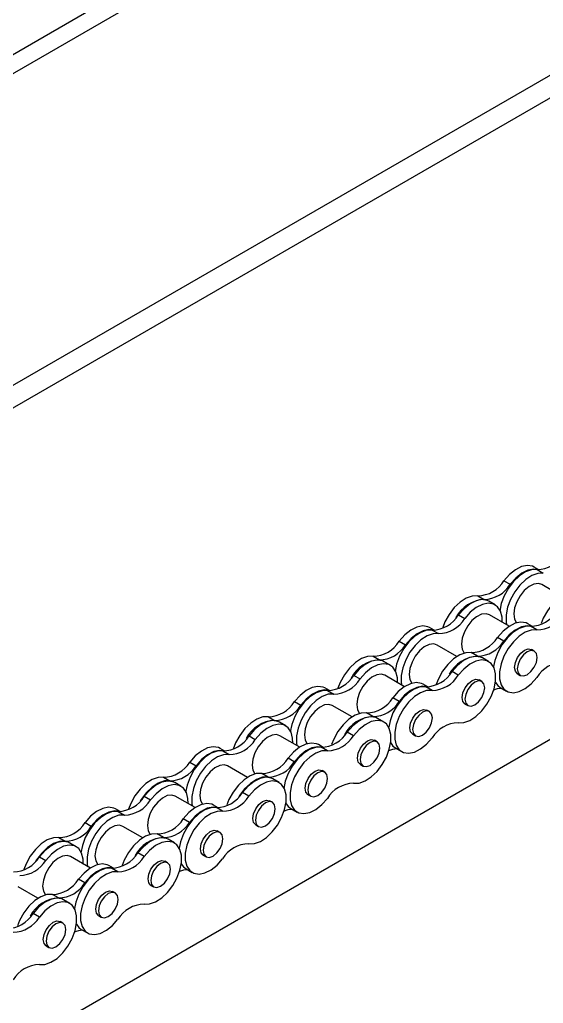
# Model space of a CAD drawing. Header units: metres. Extents: x 0 to 21025, y 0 to 14850.
# Drawn here: x 12639.6 to 12729.4, y 5215.6 to 5384.3 of the extents above; entities that cross this region are included whole.
import ezdxf

# ---------------------------------------------------------------- set-up
doc = ezdxf.new("R2010")
doc.units = ezdxf.units.M
doc.header["$LTSCALE"] = 25
doc.layers.add('SL4', color=4, linetype='Continuous')

msp = doc.modelspace()

# ---------------------------------------------------------------- linework, layer by layer
at = {"layer": 'SL4'}
for p, q in [((13017.994, 5597.419), (12081.095, 5056.559)), ((12085.857, 5056.088), (13022.756, 5596.948)), ((12132.155, 5029.361), (13069.054, 5570.221)), ((12132.155, 5025.472), (13069.054, 5566.332)), ((12230.818, 4972.404), (13167.717, 5513.264)), ((12728.664, 5289.977), (12727.864, 5290.439)), ((12728.332, 5290.005), (12729.406, 5289.385)), ((12722.659, 5288.096), (12723.734, 5287.475)), ((12732.548, 5285.472), (12729.141, 5287.438)), ((12718.169, 5285.504), (12719.244, 5284.883)), ((12721.141, 5283.952), (12720.066, 5284.572)), ((12714.861, 5282.229), (12715.936, 5281.608)), ((12723.568, 5280.287), (12720.161, 5282.254)), ((12727.548, 5280.253), (12726.748, 5280.715)), ((12710.703, 5279.609), (12709.904, 5280.07)), ((12710.371, 5279.637), (12711.446, 5279.016)), ((12728.291, 5279.661), (12727.216, 5280.281)), ((12704.699, 5277.727), (12705.774, 5277.107)), ((12714.588, 5275.103), (12711.181, 5277.07)), ((12722.618, 5277.751), (12721.543, 5278.371)), ((12718.128, 5275.159), (12717.053, 5275.779)), ((12727.841, 5276.018), (12727.375, 5276.286)), ((12700.209, 5275.135), (12701.283, 5274.515)), ((12703.18, 5273.583), (12702.106, 5274.204)), ((12720.025, 5274.227), (12718.95, 5274.848)), ((12714.82, 5271.884), (12713.745, 5272.505)), ((12724.977, 5272.132), (12725.442, 5271.863)), ((12696.901, 5271.861), (12697.976, 5271.24)), ((12705.607, 5269.919), (12702.2, 5271.886)), ((12709.587, 5269.885), (12708.788, 5270.346)), ((12718.861, 5270.833), (12718.395, 5271.102)), ((12692.743, 5269.24), (12691.943, 5269.702)), ((12692.411, 5269.268), (12693.485, 5268.648)), ((12710.33, 5269.292), (12709.255, 5269.913)), ((12722.011, 5269.778), (12723.086, 5269.158)), ((12686.738, 5267.359), (12687.813, 5266.738)), ((12704.658, 5267.383), (12703.583, 5268.003)), ((12715.997, 5266.948), (12716.462, 5266.679)), ((12696.627, 5264.735), (12693.22, 5266.702)), ((12700.168, 5264.79), (12699.093, 5265.411)), ((12709.88, 5265.649), (12709.415, 5265.918)), ((12682.248, 5264.767), (12683.323, 5264.146)), ((12685.22, 5263.215), (12684.145, 5263.835)), ((12702.065, 5263.859), (12700.99, 5264.479)), ((12696.86, 5261.516), (12695.785, 5262.136)), ((12678.94, 5261.492), (12680.015, 5260.872)), ((12687.647, 5259.551), (12684.24, 5261.517)), ((12700.9, 5260.465), (12700.434, 5260.734)), ((12707.016, 5261.764), (12707.482, 5261.495)), ((12674.782, 5258.872), (12673.983, 5259.334)), ((12674.45, 5258.9), (12675.525, 5258.28)), ((12691.627, 5259.516), (12690.827, 5259.978)), ((12692.37, 5258.924), (12691.295, 5259.544)), ((12704.05, 5259.41), (12705.125, 5258.789)), ((12668.778, 5256.991), (12669.853, 5256.37)), ((12686.697, 5257.014), (12685.622, 5257.635)), ((12678.667, 5254.366), (12675.26, 5256.333)), ((12682.207, 5254.422), (12681.132, 5255.043)), ((12691.92, 5255.281), (12691.454, 5255.55)), ((12698.036, 5256.579), (12698.502, 5256.311)), ((12664.288, 5254.398), (12665.362, 5253.778)), ((12667.259, 5252.846), (12666.185, 5253.467)), ((12684.104, 5253.491), (12683.029, 5254.111)), ((12678.899, 5251.147), (12677.824, 5251.768)), ((12660.98, 5251.124), (12662.055, 5250.503)), ((12669.686, 5249.182), (12666.279, 5251.149)), ((12682.94, 5250.097), (12682.474, 5250.366)), ((12689.056, 5251.395), (12689.521, 5251.126)), ((12656.822, 5248.504), (12656.022, 5248.965)), ((12656.49, 5248.532), (12657.564, 5247.911)), ((12673.666, 5249.148), (12672.867, 5249.609)), ((12674.409, 5248.555), (12673.334, 5249.176)), ((12686.09, 5249.041), (12687.165, 5248.421)), ((12650.817, 5246.622), (12651.892, 5246.002)), ((12668.737, 5246.646), (12667.662, 5247.266)), ((12660.706, 5243.998), (12657.299, 5245.965)), ((12673.959, 5244.913), (12673.494, 5245.181)), ((12680.076, 5246.211), (12680.541, 5245.942)), ((12646.327, 5244.03), (12647.402, 5243.41)), ((12664.247, 5244.054), (12663.172, 5244.674)), ((12666.144, 5243.122), (12665.069, 5243.743)), ((12649.299, 5242.478), (12648.224, 5243.099)), ((12643.019, 5240.755), (12644.094, 5240.135)), ((12651.726, 5238.814), (12648.319, 5240.781)), ((12660.939, 5240.779), (12659.864, 5241.4)), ((12664.979, 5239.728), (12664.513, 5239.997)), ((12671.095, 5241.027), (12671.561, 5240.758)), ((12655.706, 5238.779), (12654.906, 5239.241)), ((12656.449, 5238.187), (12655.374, 5238.807)), ((12668.129, 5238.673), (12669.204, 5238.052)), ((12650.776, 5236.277), (12649.701, 5236.898)), ((12642.746, 5233.63), (12639.339, 5235.596)), ((12655.999, 5234.544), (12655.533, 5234.813)), ((12662.115, 5235.843), (12662.581, 5235.574)), ((12646.286, 5233.685), (12645.211, 5234.306)), ((12648.183, 5232.754), (12647.108, 5233.374)), ((12642.978, 5230.411), (12641.903, 5231.031)), ((12653.135, 5230.659), (12653.6, 5230.39)), ((12647.019, 5229.36), (12646.553, 5229.629)), ((12650.169, 5228.305), (12651.244, 5227.684)), ((12644.155, 5225.474), (12644.62, 5225.206))]:
    msp.add_line(p, q, dxfattribs=at)
at = {"layer": 'SL4', "flags": 128}
for points in [[(12727.864, 5290.439), (12727.572, 5290.577), (12726.685, 5290.715), (12725.687, 5290.512), (12724.64, 5289.983), (12723.609, 5289.16), (12722.659, 5288.096)], [(12728.332, 5290.005), (12727.382, 5289.974), (12726.351, 5289.606), (12725.304, 5288.926), (12724.305, 5287.975), (12723.419, 5286.815), (12722.7, 5285.516), (12722.195, 5284.162), (12721.94, 5282.901)], [(12729.406, 5289.385), (12728.457, 5289.353), (12727.426, 5288.986), (12726.379, 5288.305), (12725.38, 5287.355), (12724.494, 5286.194), (12723.775, 5284.896), (12723.269, 5283.542), (12723.008, 5282.217), (12723.008, 5281.005), (12723.082, 5280.568)], [(12728.582, 5289.98), (12727.76, 5290.094), (12726.762, 5289.892), (12725.714, 5289.363), (12724.683, 5288.54), (12723.734, 5287.475)], [(12729.141, 5287.438), (12728.561, 5287.617), (12727.784, 5287.521), (12726.952, 5287.112), (12726.138, 5286.428), (12725.415, 5285.529), (12724.848, 5284.495), (12724.486, 5283.417), (12724.361, 5282.392)], [(12718.169, 5285.504), (12717.22, 5285.472), (12716.189, 5285.105), (12715.141, 5284.424), (12714.143, 5283.474), (12713.256, 5282.313), (12712.538, 5281.015), (12712.152, 5280.045)], [(12735.014, 5286.148), (12734.064, 5286.116), (12733.033, 5285.749), (12731.986, 5285.068), (12730.988, 5284.118), (12730.101, 5282.957), (12729.383, 5281.659), (12729.015, 5280.745)], [(12720.066, 5284.572), (12719.774, 5284.71), (12718.887, 5284.848), (12717.889, 5284.646), (12716.842, 5284.117), (12715.811, 5283.294), (12714.861, 5282.229)], [(12722.361, 5280.984), (12722.334, 5281.828), (12722.073, 5282.851), (12721.567, 5283.621), (12720.849, 5284.09), (12719.962, 5284.227), (12718.964, 5284.025), (12717.916, 5283.496), (12716.886, 5282.673), (12715.936, 5281.608)], [(12720.161, 5282.254), (12719.581, 5282.433), (12718.804, 5282.337), (12717.972, 5281.928), (12717.158, 5281.244), (12716.435, 5280.345), (12715.868, 5279.31), (12715.505, 5278.233), (12715.381, 5277.208)], [(12724.361, 5282.392), (12724.486, 5281.511), (12724.831, 5280.871)], [(12709.904, 5280.07), (12709.611, 5280.209), (12708.725, 5280.346), (12707.727, 5280.144), (12706.679, 5279.615), (12705.648, 5278.792), (12704.699, 5277.727)], [(12726.748, 5280.715), (12726.456, 5280.853), (12725.57, 5280.99), (12724.571, 5280.788), (12723.524, 5280.259), (12722.493, 5279.436), (12721.543, 5278.371)], [(12727.466, 5280.255), (12726.644, 5280.37), (12725.646, 5280.168), (12724.599, 5279.639), (12723.568, 5278.816), (12722.618, 5277.751)], [(12710.371, 5279.637), (12709.422, 5279.605), (12708.391, 5279.238), (12707.343, 5278.558), (12706.345, 5277.607), (12705.459, 5276.446), (12704.74, 5275.148), (12704.234, 5273.794), (12703.98, 5272.532)], [(12711.446, 5279.016), (12710.496, 5278.985), (12709.466, 5278.617), (12708.418, 5277.937), (12707.42, 5276.987), (12706.533, 5275.826), (12705.815, 5274.528), (12705.309, 5273.174), (12705.048, 5271.849), (12705.048, 5270.637), (12705.122, 5270.199)], [(12710.621, 5279.612), (12709.8, 5279.726), (12708.801, 5279.523), (12707.754, 5278.994), (12706.723, 5278.172), (12705.774, 5277.107)], [(12727.216, 5280.281), (12726.266, 5280.25), (12725.235, 5279.882), (12724.188, 5279.202), (12723.19, 5278.251), (12722.303, 5277.09), (12721.585, 5275.792), (12721.079, 5274.438), (12720.847, 5273.356)], [(12728.291, 5279.661), (12727.341, 5279.629), (12726.31, 5279.262), (12725.263, 5278.581), (12724.264, 5277.631), (12723.378, 5276.47), (12722.659, 5275.172), (12722.154, 5273.818), (12721.893, 5272.493), (12721.893, 5271.281), (12722.154, 5270.258), (12722.659, 5269.488), (12723.378, 5269.019), (12724.264, 5268.882), (12725.263, 5269.084), (12726.31, 5269.613), (12727.341, 5270.436), (12728.291, 5271.501)], [(12711.181, 5277.07), (12710.601, 5277.249), (12709.824, 5277.153), (12708.992, 5276.744), (12708.178, 5276.06), (12707.455, 5275.161), (12706.887, 5274.126), (12706.525, 5273.049), (12706.401, 5272.024)], [(12715.381, 5277.208), (12715.505, 5276.327), (12715.851, 5275.687)], [(12717.053, 5275.779), (12716.104, 5275.748), (12715.073, 5275.38), (12714.025, 5274.7), (12713.027, 5273.75), (12712.141, 5272.589), (12711.422, 5271.291), (12710.996, 5270.199)], [(12724.48, 5273.23), (12724.609, 5274.054), (12724.977, 5274.902), (12725.527, 5275.644), (12726.176, 5276.168), (12726.825, 5276.393), (12727.375, 5276.286)], [(12724.946, 5272.961), (12725.075, 5272.286), (12725.442, 5271.863), (12725.993, 5271.756), (12726.642, 5271.982), (12727.291, 5272.506), (12727.841, 5273.248), (12728.209, 5274.096), (12728.338, 5274.92), (12728.209, 5275.594), (12727.841, 5276.018), (12727.291, 5276.125), (12726.642, 5275.899), (12725.993, 5275.375), (12725.442, 5274.633), (12725.075, 5273.785), (12724.946, 5272.961)], [(12700.209, 5275.135), (12699.259, 5275.104), (12698.228, 5274.736), (12697.181, 5274.056), (12696.182, 5273.105), (12695.296, 5271.945), (12694.577, 5270.646), (12694.191, 5269.676)], [(12702.106, 5274.204), (12701.813, 5274.342), (12700.927, 5274.479), (12699.929, 5274.277), (12698.881, 5273.748), (12697.85, 5272.925), (12696.901, 5271.861)], [(12704.401, 5270.615), (12704.374, 5271.46), (12704.113, 5272.483), (12703.607, 5273.253), (12702.888, 5273.721), (12702.002, 5273.859), (12701.003, 5273.657), (12699.956, 5273.128), (12698.925, 5272.305), (12697.976, 5271.24)], [(12718.95, 5274.848), (12718.658, 5274.986), (12717.772, 5275.124), (12716.773, 5274.921), (12715.726, 5274.392), (12714.695, 5273.569), (12713.745, 5272.505)], [(12714.82, 5263.724), (12715.77, 5263.756), (12716.801, 5264.123), (12717.848, 5264.804), (12718.846, 5265.754), (12719.733, 5266.915), (12720.451, 5268.213), (12720.957, 5269.567), (12721.218, 5270.892), (12721.218, 5272.104), (12720.957, 5273.127), (12720.451, 5273.897), (12719.733, 5274.366), (12718.846, 5274.503), (12717.848, 5274.301), (12716.801, 5273.772), (12715.77, 5272.949), (12714.82, 5271.884)], [(12702.2, 5271.886), (12701.621, 5272.065), (12700.844, 5271.968), (12700.011, 5271.56), (12699.198, 5270.876), (12698.475, 5269.976), (12697.907, 5268.942), (12697.545, 5267.865), (12697.42, 5266.84)], [(12706.401, 5272.024), (12706.525, 5271.143), (12706.87, 5270.503)], [(12724.977, 5272.132), (12724.977, 5272.132), (12724.609, 5272.555), (12724.48, 5273.23)], [(12708.788, 5270.346), (12708.496, 5270.484), (12707.609, 5270.622), (12706.611, 5270.42), (12705.563, 5269.891), (12704.532, 5269.068), (12703.583, 5268.003)], [(12715.5, 5268.046), (12715.629, 5268.87), (12715.997, 5269.718), (12716.547, 5270.46), (12717.196, 5270.984), (12717.845, 5271.209), (12718.395, 5271.102)], [(12715.965, 5267.777), (12716.095, 5267.102), (12716.462, 5266.679), (12717.012, 5266.572), (12717.661, 5266.798), (12718.31, 5267.322), (12718.861, 5268.064), (12719.228, 5268.911), (12719.357, 5269.735), (12719.228, 5270.41), (12718.861, 5270.833), (12718.31, 5270.94), (12717.661, 5270.715), (12717.012, 5270.191), (12716.462, 5269.449), (12716.095, 5268.601), (12715.965, 5267.777)], [(12721.189, 5270.649), (12721.585, 5270.108), (12722.011, 5269.778)], [(12692.411, 5269.268), (12691.461, 5269.237), (12690.43, 5268.87), (12689.383, 5268.189), (12688.384, 5267.239), (12687.498, 5266.078), (12686.779, 5264.78), (12686.274, 5263.426), (12686.019, 5262.164)], [(12691.943, 5269.702), (12691.651, 5269.84), (12690.764, 5269.978), (12689.766, 5269.776), (12688.719, 5269.246), (12687.688, 5268.424), (12686.738, 5267.359)], [(12693.485, 5268.648), (12692.536, 5268.617), (12691.505, 5268.249), (12690.458, 5267.569), (12689.459, 5266.618), (12688.573, 5265.457), (12687.854, 5264.159), (12687.348, 5262.805), (12687.087, 5261.481), (12687.087, 5260.269), (12687.161, 5259.831)], [(12692.66, 5269.243), (12691.839, 5269.357), (12690.841, 5269.155), (12689.793, 5268.626), (12688.762, 5267.803), (12687.813, 5266.738)], [(12709.255, 5269.913), (12708.306, 5269.881), (12707.275, 5269.514), (12706.227, 5268.833), (12705.229, 5267.883), (12704.343, 5266.722), (12703.624, 5265.424), (12703.118, 5264.07), (12702.887, 5262.988)], [(12710.33, 5269.292), (12709.381, 5269.261), (12708.35, 5268.893), (12707.302, 5268.213), (12706.304, 5267.262), (12705.418, 5266.102), (12704.699, 5264.803), (12704.193, 5263.449), (12703.932, 5262.125), (12703.932, 5260.913), (12704.193, 5259.889), (12704.699, 5259.119), (12705.418, 5258.651), (12706.304, 5258.513), (12707.302, 5258.716), (12708.35, 5259.245), (12709.381, 5260.068), (12710.33, 5261.132)], [(12709.505, 5269.887), (12708.684, 5270.001), (12707.686, 5269.799), (12706.638, 5269.27), (12705.607, 5268.447), (12704.658, 5267.383)], [(12693.22, 5266.702), (12692.64, 5266.881), (12691.863, 5266.784), (12691.031, 5266.376), (12690.217, 5265.691), (12689.494, 5264.792), (12688.927, 5263.758), (12688.565, 5262.68), (12688.44, 5261.656)], [(12697.42, 5266.84), (12697.545, 5265.958), (12697.89, 5265.318)], [(12715.997, 5266.948), (12715.997, 5266.948), (12715.629, 5267.371), (12715.5, 5268.046)], [(12699.093, 5265.411), (12698.143, 5265.379), (12697.112, 5265.012), (12696.065, 5264.332), (12695.067, 5263.381), (12694.18, 5262.22), (12693.462, 5260.922), (12693.094, 5260.008)], [(12706.52, 5262.862), (12706.649, 5263.686), (12707.016, 5264.533), (12707.566, 5265.276), (12708.216, 5265.799), (12708.865, 5266.025), (12709.415, 5265.918)], [(12706.985, 5262.593), (12707.114, 5261.918), (12707.482, 5261.495), (12708.032, 5261.388), (12708.681, 5261.614), (12709.33, 5262.137), (12709.88, 5262.88), (12710.248, 5263.727), (12710.377, 5264.551), (12710.248, 5265.226), (12709.88, 5265.649), (12709.33, 5265.756), (12708.681, 5265.531), (12708.032, 5265.007), (12707.482, 5264.265), (12707.114, 5263.417), (12706.985, 5262.593)], [(12682.248, 5264.767), (12681.299, 5264.735), (12680.268, 5264.368), (12679.22, 5263.688), (12678.222, 5262.737), (12677.335, 5261.576), (12676.617, 5260.278), (12676.191, 5259.186)], [(12684.145, 5263.835), (12683.853, 5263.974), (12682.966, 5264.111), (12681.968, 5263.909), (12680.921, 5263.38), (12679.89, 5262.557), (12678.94, 5261.492)], [(12686.44, 5260.247), (12686.413, 5261.091), (12686.152, 5262.115), (12685.646, 5262.885), (12684.928, 5263.353), (12684.041, 5263.491), (12683.043, 5263.288), (12681.995, 5262.759), (12680.965, 5261.936), (12680.015, 5260.872)], [(12700.99, 5264.479), (12700.698, 5264.618), (12699.811, 5264.755), (12698.813, 5264.553), (12697.765, 5264.024), (12696.734, 5263.201), (12695.785, 5262.136)], [(12696.86, 5253.356), (12697.809, 5253.387), (12698.84, 5253.755), (12699.888, 5254.435), (12700.886, 5255.386), (12701.772, 5256.547), (12702.491, 5257.845), (12702.997, 5259.199), (12703.258, 5260.523), (12703.258, 5261.736), (12702.997, 5262.759), (12702.491, 5263.529), (12701.772, 5263.997), (12700.886, 5264.135), (12699.888, 5263.933), (12698.84, 5263.403), (12697.809, 5262.581), (12696.86, 5261.516)], [(12707.016, 5261.764), (12707.016, 5261.764), (12706.649, 5262.187), (12706.52, 5262.862)], [(12684.24, 5261.517), (12683.66, 5261.696), (12682.883, 5261.6), (12682.051, 5261.192), (12681.237, 5260.507), (12680.514, 5259.608), (12679.947, 5258.574), (12679.584, 5257.496), (12679.46, 5256.471)], [(12690.827, 5259.978), (12690.535, 5260.116), (12689.649, 5260.254), (12688.65, 5260.051), (12687.603, 5259.522), (12686.572, 5258.699), (12685.622, 5257.635)], [(12688.44, 5261.656), (12688.565, 5260.774), (12688.91, 5260.134)], [(12697.539, 5257.678), (12697.668, 5258.502), (12698.036, 5259.349), (12698.586, 5260.091), (12699.235, 5260.615), (12699.884, 5260.841), (12700.434, 5260.734)], [(12698.005, 5257.409), (12698.134, 5256.734), (12698.502, 5256.311), (12699.052, 5256.204), (12699.701, 5256.429), (12700.35, 5256.953), (12700.9, 5257.695), (12701.268, 5258.543), (12701.397, 5259.367), (12701.268, 5260.042), (12700.9, 5260.465), (12700.35, 5260.572), (12699.701, 5260.346), (12699.052, 5259.823), (12698.502, 5259.08), (12698.134, 5258.233), (12698.005, 5257.409)], [(12703.228, 5260.281), (12703.624, 5259.74), (12704.05, 5259.41)], [(12674.45, 5258.9), (12673.501, 5258.869), (12672.47, 5258.501), (12671.422, 5257.821), (12670.424, 5256.87), (12669.538, 5255.71), (12668.819, 5254.411), (12668.313, 5253.057), (12668.059, 5251.796)], [(12673.983, 5259.334), (12673.69, 5259.472), (12672.804, 5259.609), (12671.806, 5259.407), (12670.758, 5258.878), (12669.727, 5258.055), (12668.778, 5256.991)], [(12674.7, 5258.875), (12673.879, 5258.989), (12672.88, 5258.787), (12671.833, 5258.258), (12670.802, 5257.435), (12669.853, 5256.37)], [(12691.295, 5259.544), (12690.345, 5259.513), (12689.314, 5259.145), (12688.267, 5258.465), (12687.269, 5257.515), (12686.382, 5256.354), (12685.664, 5255.055), (12685.158, 5253.701), (12684.903, 5252.44)], [(12692.37, 5258.924), (12691.42, 5258.892), (12690.389, 5258.525), (12689.342, 5257.845), (12688.343, 5256.894), (12687.457, 5255.733), (12686.738, 5254.435), (12686.233, 5253.081), (12685.972, 5251.756), (12685.972, 5250.544), (12686.233, 5249.521), (12686.738, 5248.751), (12687.457, 5248.283), (12688.343, 5248.145), (12689.342, 5248.347), (12690.389, 5248.876), (12691.42, 5249.699), (12692.37, 5250.764)], [(12691.545, 5259.519), (12690.723, 5259.633), (12689.725, 5259.431), (12688.678, 5258.902), (12687.647, 5258.079), (12686.697, 5257.014)], [(12675.525, 5258.28), (12674.575, 5258.248), (12673.545, 5257.881), (12672.497, 5257.2), (12671.499, 5256.25), (12670.612, 5255.089), (12669.894, 5253.791), (12669.388, 5252.437), (12669.127, 5251.112), (12669.127, 5249.9), (12669.201, 5249.463)], [(12698.036, 5256.579), (12698.036, 5256.58), (12697.668, 5257.003), (12697.539, 5257.678)], [(12675.26, 5256.333), (12674.68, 5256.512), (12673.903, 5256.416), (12673.071, 5256.007), (12672.257, 5255.323), (12671.534, 5254.424), (12670.966, 5253.39), (12670.604, 5252.312), (12670.48, 5251.287)], [(12681.132, 5255.043), (12680.183, 5255.011), (12679.152, 5254.644), (12678.104, 5253.963), (12677.106, 5253.013), (12676.22, 5251.852), (12675.501, 5250.554), (12675.134, 5249.64)], [(12679.46, 5256.471), (12679.584, 5255.59), (12679.93, 5254.95)], [(12688.559, 5252.493), (12688.688, 5253.317), (12689.056, 5254.165), (12689.606, 5254.907), (12690.255, 5255.431), (12690.904, 5255.657), (12691.454, 5255.55)], [(12689.025, 5252.225), (12689.154, 5251.55), (12689.521, 5251.127), (12690.072, 5251.02), (12690.721, 5251.245), (12691.37, 5251.769), (12691.92, 5252.511), (12692.288, 5253.359), (12692.417, 5254.183), (12692.288, 5254.858), (12691.92, 5255.281), (12691.37, 5255.388), (12690.721, 5255.162), (12690.072, 5254.638), (12689.521, 5253.896), (12689.154, 5253.049), (12689.025, 5252.225)], [(12664.288, 5254.398), (12663.338, 5254.367), (12662.307, 5254), (12661.26, 5253.319), (12660.261, 5252.369), (12659.375, 5251.208), (12658.656, 5249.91), (12658.27, 5248.94)], [(12665.362, 5253.778), (12664.413, 5253.746), (12663.382, 5253.379), (12662.334, 5252.699), (12661.336, 5251.748), (12660.45, 5250.587), (12660.262, 5250.289)], [(12666.185, 5253.467), (12665.892, 5253.605), (12665.006, 5253.743), (12664.008, 5253.541), (12662.96, 5253.011), (12661.929, 5252.189), (12660.98, 5251.124)], [(12682.207, 5254.422), (12681.258, 5254.391), (12680.227, 5254.023), (12679.179, 5253.343), (12678.181, 5252.392), (12677.294, 5251.232), (12677.107, 5250.933)], [(12683.029, 5254.111), (12682.737, 5254.249), (12681.851, 5254.387), (12680.852, 5254.185), (12679.805, 5253.656), (12678.774, 5252.833), (12677.824, 5251.768)], [(12678.899, 5242.988), (12679.849, 5243.019), (12680.88, 5243.387), (12681.927, 5244.067), (12682.925, 5245.017), (12683.812, 5246.178), (12684.53, 5247.476), (12685.036, 5248.83), (12685.297, 5250.155), (12685.297, 5251.367), (12685.036, 5252.39), (12684.53, 5253.16), (12683.812, 5253.629), (12682.925, 5253.766), (12681.927, 5253.564), (12680.88, 5253.035), (12679.849, 5252.212), (12678.899, 5251.147)], [(12668.48, 5249.879), (12668.453, 5250.723), (12668.192, 5251.746), (12667.686, 5252.516), (12666.967, 5252.985), (12666.081, 5253.122), (12665.082, 5252.92), (12664.035, 5252.391), (12663.004, 5251.568), (12662.055, 5250.503)], [(12689.056, 5251.395), (12689.056, 5251.395), (12688.688, 5251.818), (12688.559, 5252.493)], [(12666.279, 5251.149), (12665.7, 5251.328), (12664.923, 5251.232), (12664.09, 5250.823), (12663.277, 5250.139), (12662.554, 5249.24), (12661.986, 5248.205), (12661.624, 5247.128), (12661.499, 5246.103)], [(12670.48, 5251.287), (12670.604, 5250.406), (12670.949, 5249.766)], [(12679.579, 5247.309), (12679.708, 5248.133), (12680.076, 5248.981), (12680.626, 5249.723), (12681.275, 5250.247), (12681.924, 5250.472), (12682.474, 5250.366)], [(12680.044, 5247.04), (12680.173, 5246.365), (12680.541, 5245.942), (12681.091, 5245.835), (12681.74, 5246.061), (12682.389, 5246.585), (12682.94, 5247.327), (12683.307, 5248.175), (12683.436, 5248.999), (12683.307, 5249.674), (12682.94, 5250.097), (12682.389, 5250.204), (12681.74, 5249.978), (12681.091, 5249.454), (12680.541, 5248.712), (12680.173, 5247.864), (12680.044, 5247.04)], [(12685.217, 5250.012), (12685.664, 5249.371), (12686.09, 5249.041)], [(12656.49, 5248.532), (12655.54, 5248.5), (12654.509, 5248.133), (12653.462, 5247.452), (12652.463, 5246.502), (12651.577, 5245.341), (12650.858, 5244.043), (12650.353, 5242.689), (12650.098, 5241.427)], [(12656.022, 5248.965), (12655.73, 5249.104), (12654.843, 5249.241), (12653.845, 5249.039), (12652.798, 5248.51), (12651.767, 5247.687), (12650.817, 5246.622)], [(12656.74, 5248.506), (12655.918, 5248.621), (12654.92, 5248.418), (12653.872, 5247.889), (12652.841, 5247.066), (12651.892, 5246.002)], [(12673.334, 5249.176), (12672.385, 5249.144), (12671.354, 5248.777), (12670.306, 5248.097), (12669.308, 5247.146), (12668.422, 5245.985), (12667.703, 5244.687), (12667.197, 5243.333), (12666.966, 5242.251)], [(12672.867, 5249.609), (12672.574, 5249.748), (12671.688, 5249.885), (12670.69, 5249.683), (12669.642, 5249.154), (12668.611, 5248.331), (12667.662, 5247.266)], [(12674.409, 5248.555), (12673.46, 5248.524), (12672.429, 5248.156), (12671.381, 5247.476), (12670.383, 5246.526), (12669.497, 5245.365), (12668.778, 5244.067), (12668.272, 5242.713), (12668.011, 5241.388), (12668.011, 5240.176), (12668.272, 5239.153), (12668.778, 5238.383), (12669.497, 5237.914), (12670.383, 5237.777), (12671.381, 5237.979), (12672.429, 5238.508), (12673.46, 5239.331), (12674.409, 5240.396)], [(12673.584, 5249.151), (12672.763, 5249.265), (12671.765, 5249.063), (12670.717, 5248.533), (12669.686, 5247.711), (12668.737, 5246.646)], [(12657.564, 5247.911), (12656.615, 5247.88), (12655.584, 5247.512), (12654.537, 5246.832), (12653.538, 5245.882), (12652.652, 5244.721), (12651.933, 5243.422), (12651.427, 5242.068), (12651.166, 5240.744), (12651.166, 5239.532), (12651.24, 5239.094)], [(12680.076, 5246.211), (12680.076, 5246.211), (12679.708, 5246.634), (12679.579, 5247.309)], [(12657.299, 5245.965), (12656.719, 5246.144), (12655.942, 5246.047), (12655.11, 5245.639), (12654.296, 5244.955), (12653.573, 5244.055), (12653.006, 5243.021), (12652.644, 5241.944), (12652.519, 5240.919)], [(12661.499, 5246.103), (12661.624, 5245.222), (12661.969, 5244.582)], [(12670.599, 5242.125), (12670.728, 5242.949), (12671.095, 5243.797), (12671.645, 5244.539), (12672.295, 5245.063), (12672.944, 5245.288), (12673.494, 5245.181)], [(12671.064, 5241.856), (12671.193, 5241.181), (12671.561, 5240.758), (12672.111, 5240.651), (12672.76, 5240.877), (12673.409, 5241.401), (12673.959, 5242.143), (12674.327, 5242.99), (12674.456, 5243.814), (12674.327, 5244.489), (12673.959, 5244.912), (12673.409, 5245.019), (12672.76, 5244.794), (12672.111, 5244.27), (12671.561, 5243.528), (12671.193, 5242.68), (12671.064, 5241.856)], [(12646.327, 5244.03), (12645.378, 5243.999), (12644.347, 5243.631), (12643.299, 5242.951), (12642.301, 5242), (12641.414, 5240.839), (12640.696, 5239.541), (12640.309, 5238.571)], [(12647.402, 5243.41), (12646.452, 5243.378), (12645.422, 5243.011), (12644.374, 5242.33), (12643.376, 5241.38), (12642.489, 5240.219), (12642.302, 5239.921)], [(12648.224, 5243.099), (12647.932, 5243.237), (12647.045, 5243.374), (12646.047, 5243.172), (12645, 5242.643), (12643.969, 5241.82), (12643.019, 5240.755)], [(12663.172, 5244.674), (12662.222, 5244.643), (12661.191, 5244.275), (12660.144, 5243.595), (12659.146, 5242.644), (12658.259, 5241.484), (12657.541, 5240.185), (12657.173, 5239.271)], [(12665.069, 5243.743), (12664.777, 5243.881), (12663.89, 5244.018), (12662.892, 5243.816), (12661.844, 5243.287), (12660.813, 5242.464), (12659.864, 5241.4)], [(12660.939, 5232.619), (12661.888, 5232.651), (12662.919, 5233.018), (12663.967, 5233.699), (12664.965, 5234.649), (12665.851, 5235.81), (12666.57, 5237.108), (12667.076, 5238.462), (12667.337, 5239.787), (12667.337, 5240.999), (12667.076, 5242.022), (12666.57, 5242.792), (12665.851, 5243.261), (12664.965, 5243.398), (12663.967, 5243.196), (12662.919, 5242.667), (12661.888, 5241.844), (12660.939, 5240.779)], [(12650.519, 5239.51), (12650.492, 5240.355), (12650.231, 5241.378), (12649.725, 5242.148), (12649.007, 5242.616), (12648.12, 5242.754), (12647.122, 5242.552), (12646.074, 5242.023), (12645.044, 5241.2), (12644.094, 5240.135)], [(12671.095, 5241.027), (12671.095, 5241.027), (12670.728, 5241.45), (12670.599, 5242.125)], [(12648.319, 5240.781), (12647.739, 5240.96), (12646.962, 5240.863), (12646.13, 5240.455), (12645.316, 5239.771), (12644.593, 5238.871), (12644.026, 5237.837), (12643.663, 5236.76), (12643.539, 5235.735)], [(12652.519, 5240.919), (12652.644, 5240.038), (12652.989, 5239.397)], [(12661.618, 5236.941), (12661.747, 5237.765), (12662.115, 5238.612), (12662.665, 5239.355), (12663.314, 5239.878), (12663.963, 5240.104), (12664.513, 5239.997)], [(12655.374, 5238.807), (12654.424, 5238.776), (12653.393, 5238.409), (12652.346, 5237.728), (12651.348, 5236.778), (12650.461, 5235.617), (12649.743, 5234.319), (12649.237, 5232.965), (12649.005, 5231.883)], [(12654.906, 5239.241), (12654.614, 5239.379), (12653.728, 5239.517), (12652.729, 5239.315), (12651.682, 5238.785), (12650.651, 5237.963), (12649.701, 5236.898)], [(12656.449, 5238.187), (12655.499, 5238.156), (12654.468, 5237.788), (12653.421, 5237.108), (12652.422, 5236.157), (12651.536, 5234.996), (12650.817, 5233.698), (12650.312, 5232.344), (12650.051, 5231.02), (12650.051, 5229.808), (12650.312, 5228.784), (12650.817, 5228.014), (12651.536, 5227.546), (12652.422, 5227.408), (12653.421, 5227.61), (12654.468, 5228.14), (12655.499, 5228.962), (12656.449, 5230.027)], [(12655.624, 5238.782), (12654.802, 5238.896), (12653.804, 5238.694), (12652.757, 5238.165), (12651.726, 5237.342), (12650.776, 5236.277)], [(12662.084, 5236.672), (12662.213, 5235.997), (12662.581, 5235.574), (12663.131, 5235.467), (12663.78, 5235.693), (12664.429, 5236.216), (12664.979, 5236.959), (12665.347, 5237.806), (12665.476, 5238.63), (12665.347, 5239.305), (12664.979, 5239.728), (12664.429, 5239.835), (12663.78, 5239.61), (12663.131, 5239.086), (12662.581, 5238.344), (12662.213, 5237.496), (12662.084, 5236.672)], [(12667.307, 5239.544), (12667.703, 5239.003), (12668.129, 5238.673)], [(12662.115, 5235.843), (12662.115, 5235.843), (12661.747, 5236.266), (12661.618, 5236.941)], [(12643.539, 5235.735), (12643.663, 5234.853), (12644.008, 5234.213)], [(12652.638, 5231.757), (12652.767, 5232.581), (12653.135, 5233.428), (12653.685, 5234.17), (12654.334, 5234.694), (12654.983, 5234.92), (12655.533, 5234.813)], [(12645.211, 5234.306), (12644.262, 5234.274), (12643.231, 5233.907), (12642.183, 5233.227), (12641.185, 5232.276), (12640.299, 5231.115), (12639.58, 5229.817), (12639.213, 5228.903)], [(12647.108, 5233.374), (12646.816, 5233.513), (12645.93, 5233.65), (12644.931, 5233.448), (12643.884, 5232.919), (12642.853, 5232.096), (12641.903, 5231.031)], [(12653.104, 5231.488), (12653.233, 5230.813), (12653.6, 5230.39), (12654.151, 5230.283), (12654.8, 5230.508), (12655.449, 5231.032), (12655.999, 5231.774), (12656.367, 5232.622), (12656.496, 5233.446), (12656.367, 5234.121), (12655.999, 5234.544), (12655.449, 5234.651), (12654.8, 5234.425), (12654.151, 5233.902), (12653.6, 5233.159), (12653.233, 5232.312), (12653.104, 5231.488)], [(12642.978, 5222.251), (12643.928, 5222.282), (12644.959, 5222.65), (12646.006, 5223.33), (12647.004, 5224.281), (12647.891, 5225.441), (12648.609, 5226.74), (12649.115, 5228.094), (12649.376, 5229.418), (12649.376, 5230.63), (12649.115, 5231.654), (12648.609, 5232.424), (12647.891, 5232.892), (12647.004, 5233.03), (12646.006, 5232.827), (12644.959, 5232.298), (12643.928, 5231.475), (12642.978, 5230.411)], [(12653.135, 5230.659), (12653.135, 5230.659), (12652.767, 5231.082), (12652.638, 5231.757)], [(12643.658, 5226.572), (12643.787, 5227.396), (12644.155, 5228.244), (12644.705, 5228.986), (12645.354, 5229.51), (12646.003, 5229.736), (12646.553, 5229.629)], [(12644.123, 5226.304), (12644.252, 5225.629), (12644.62, 5225.206), (12645.17, 5225.099), (12645.819, 5225.324), (12646.468, 5225.848), (12647.019, 5226.59), (12647.386, 5227.438), (12647.515, 5228.262), (12647.386, 5228.937), (12647.019, 5229.36), (12646.468, 5229.467), (12645.819, 5229.241), (12645.17, 5228.717), (12644.62, 5227.975), (12644.252, 5227.128), (12644.123, 5226.304)], [(12649.347, 5229.176), (12649.743, 5228.635), (12650.169, 5228.305)], [(12644.155, 5225.474), (12644.155, 5225.474), (12643.787, 5225.898), (12643.658, 5226.572)]]:
    msp.add_lwpolyline(points, dxfattribs=at)
at = {"layer": 'SL4'}
for centre, radius, start, end in [((12728.222, 5295.38), 5.376, 271.17027, 328.82435), ((12718.059, 5290.879), 5.376, 271.17027, 328.82435), ((12719.134, 5290.258), 5.376, 271.17027, 328.82435), ((12719.562, 5279.036), 5.855, 93.11014, 152.07323), ((12710.261, 5285.012), 5.376, 271.17027, 328.82435), ((12727.106, 5285.656), 5.376, 271.17027, 328.82435), ((12728.181, 5285.036), 5.376, 271.17027, 328.82435), ((12711.336, 5284.392), 5.376, 271.17027, 328.82435), ((12700.099, 5280.51), 5.376, 271.17027, 328.82435), ((12701.174, 5279.89), 5.376, 271.17027, 328.82435), ((12716.943, 5281.155), 5.376, 271.17027, 328.82435), ((12718.018, 5280.534), 5.376, 271.17027, 328.82435), ((12701.601, 5268.668), 5.855, 93.11014, 152.07323), ((12718.446, 5269.312), 5.855, 93.11014, 152.07323), ((12732.891, 5268.718), 5.376, 91.17027, 148.82435), ((12709.146, 5275.288), 5.376, 271.17027, 328.82435), ((12692.301, 5274.644), 5.376, 271.17027, 328.82435), ((12693.376, 5274.023), 5.376, 271.17027, 328.82435), ((12710.22, 5274.667), 5.376, 271.17027, 328.82435), ((12722.32, 5266.131), 3.488, 90.56121, 116.02926), ((12682.138, 5270.142), 5.376, 271.17027, 328.82435), ((12698.983, 5270.786), 5.376, 271.17027, 328.82435), ((12700.058, 5270.166), 5.376, 271.17027, 328.82435), ((12683.213, 5269.522), 5.376, 271.17027, 328.82435), ((12683.641, 5258.3), 5.855, 93.11014, 152.07323), ((12700.485, 5258.944), 5.855, 93.11014, 152.07323), ((12714.93, 5258.349), 5.376, 91.17027, 148.82435), ((12691.185, 5264.919), 5.376, 271.17027, 328.82435), ((12674.34, 5264.275), 5.376, 271.17027, 328.82435), ((12675.415, 5263.655), 5.376, 271.17027, 328.82435), ((12692.26, 5264.299), 5.376, 271.17027, 328.82435), ((12704.36, 5255.762), 3.488, 90.56121, 116.02926), ((12664.178, 5259.774), 5.376, 271.17027, 328.82435), ((12681.022, 5260.418), 5.376, 271.17027, 328.82435), ((12682.097, 5259.797), 5.376, 271.17027, 328.82435), ((12665.253, 5259.153), 5.376, 271.17027, 328.82435), ((12696.97, 5247.981), 5.376, 91.17027, 148.82435), ((12673.225, 5254.551), 5.376, 271.17027, 328.82435), ((12656.38, 5253.907), 5.376, 271.17027, 328.82435), ((12657.455, 5253.286), 5.376, 271.17027, 328.82435), ((12674.299, 5253.931), 5.376, 271.17027, 328.82435), ((12686.399, 5245.394), 3.488, 90.56121, 116.02926), ((12646.217, 5249.405), 5.376, 271.17027, 328.82435), ((12663.062, 5250.049), 5.376, 271.17027, 328.82435), ((12664.137, 5249.429), 5.376, 271.17027, 328.82435), ((12647.292, 5248.785), 5.376, 271.17027, 328.82435), ((12664.564, 5238.207), 5.855, 93.11014, 152.07323), ((12679.009, 5237.612), 5.376, 91.17027, 148.82435), ((12638.419, 5243.539), 5.376, 271.17027, 328.82435), ((12639.494, 5242.918), 5.376, 271.17027, 328.82435), ((12655.264, 5244.183), 5.376, 271.17027, 328.82435), ((12656.339, 5243.562), 5.376, 271.17027, 328.82435), ((12668.434, 5235.068), 3.446, 90.48436, 114.6516), ((12645.101, 5239.681), 5.376, 271.17027, 328.82435), ((12646.176, 5239.061), 5.376, 271.17027, 328.82435), ((12646.604, 5227.839), 5.855, 93.11014, 152.07323), ((12661.049, 5227.244), 5.376, 91.17027, 148.82435), ((12637.304, 5233.814), 5.376, 271.17027, 328.82435), ((12638.378, 5233.194), 5.376, 271.17027, 328.82435), ((12650.478, 5224.657), 3.488, 90.56121, 116.02926), ((12643.088, 5216.876), 5.376, 91.17027, 148.82435)]:
    msp.add_arc(centre, radius, start, end, dxfattribs=at)

doc.saveas('drawing.dxf')
